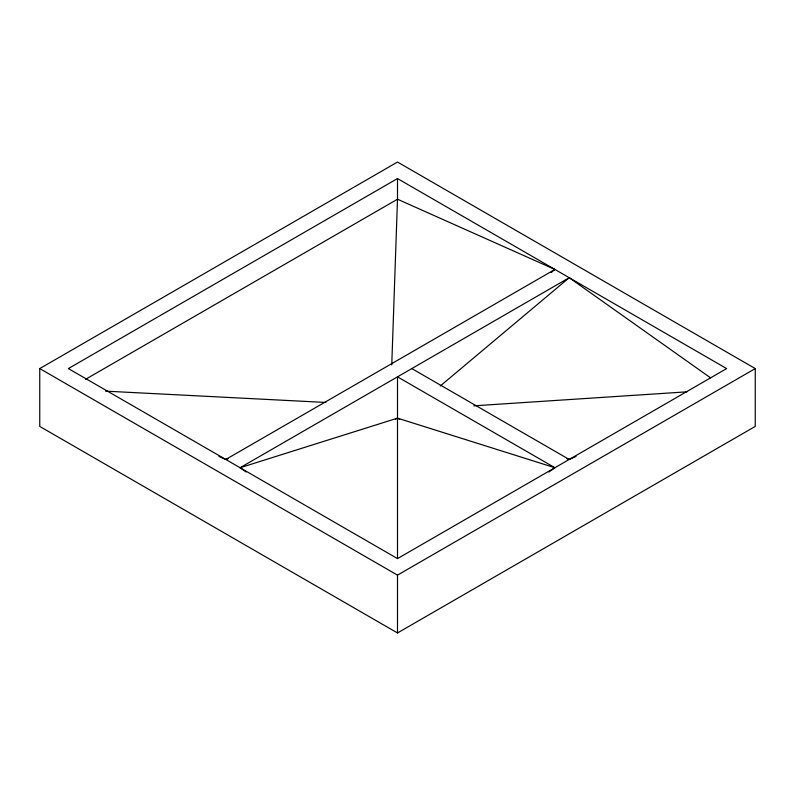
<?xml version="1.0" encoding="UTF-8"?>
<svg xmlns="http://www.w3.org/2000/svg" width="795" height="795" viewBox="0 0 795 795"><rect width="100%" height="100%" fill="white"/><g stroke="black" fill="none" stroke-linecap="round" stroke-linejoin="round"><path stroke-width="1.19" d="M391.756 364.945L397.5 199.217L397.5 178.557L726.63 368.582L397.5 558.607L68.37 368.582L397.5 178.557M440.261 386.002L569.22 277.703L710.482 377.794M551.104 272.596L554.91 269.445L397.5 199.217L85.582 379.304M548.858 472.011L554.91 467.728L397.5 376.85L397.5 558.189M39.75 368.582L397.5 162.041L755.25 368.582L755.25 426.418L397.5 632.959L39.75 426.418L39.75 368.582L397.5 575.133L755.25 368.582M218.983 456.429L225.78 459.46L554.91 269.445M246.142 472.011L240.09 467.728L569.22 277.703M395.353 419.392L397.5 418.15L554.91 467.728M566.855 458.715L569.22 459.46L576.017 456.429M225.78 459.46L228.135 458.695M240.09 467.728L397.5 418.15L399.647 419.392M473.78 405.828L686.969 391.836M105.516 391.14L325.95 402.459M411.81 368.582L569.22 459.46M397.5 575.133L397.5 632.959"/></g></svg>
